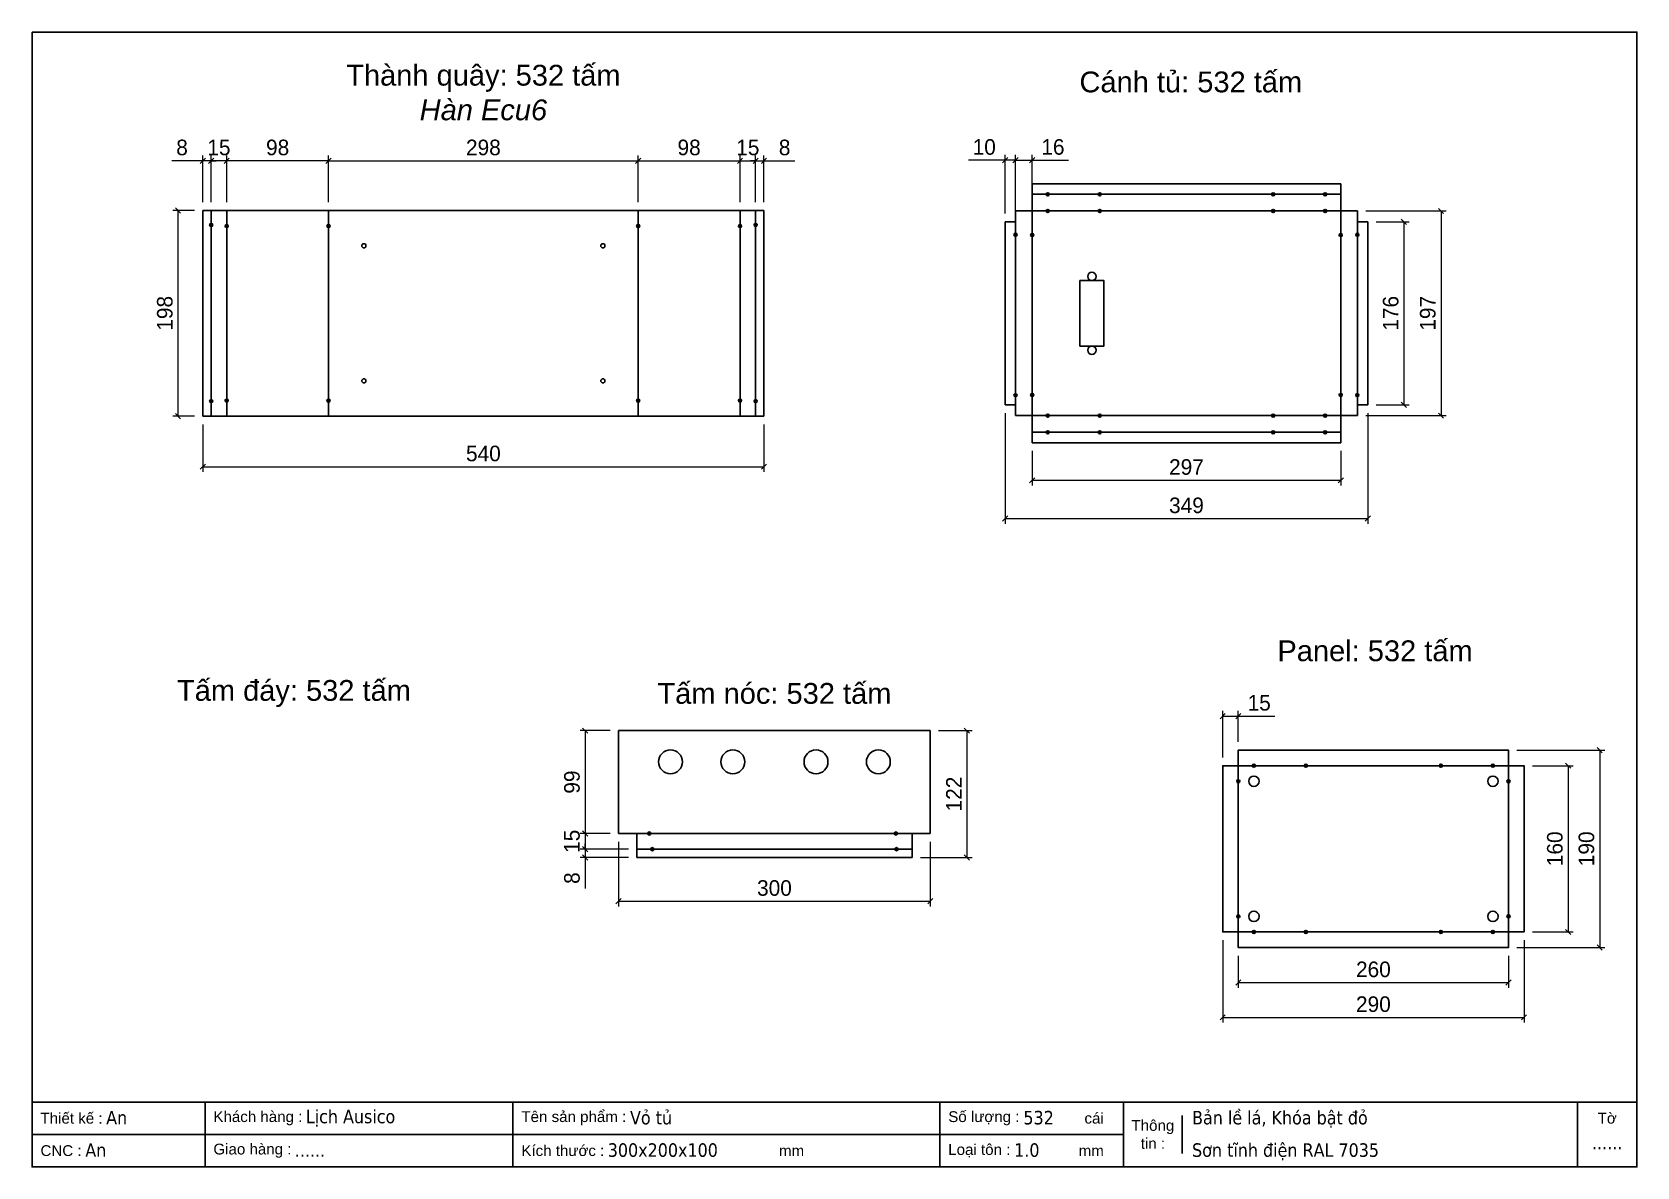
# Model space of a CAD drawing. Header units: millimetres. Extents: x 0 to 1544, y 0 to 1092.
import ezdxf
from ezdxf.enums import TextEntityAlignment as Align

# ---------------------------------------------------------------- set-up
doc = ezdxf.new("R2010")
doc.units = ezdxf.units.MM
doc.layers.add('CNC', color=7, linetype='Continuous')
doc.styles.add('Arial', font='arial.ttf')
doc.styles.add('Tahoma (Input Text)', font='tahoma.ttf')
doc.dimstyles.new('Dim-15', dxfattribs={"dimtxt": 15, "dimasz": 5, "dimexe": 5, "dimexo": 8, "dimgap": 5, "dimtad": 1, "dimdec": 0, "dimtxsty": 'Standard', "dimblk": 'OBLIQUE', "dimcen": 10, "dimclrd": 5, "dimclre": 5, "dimclrt": 3, "dimazin": 3, "dimtfac": 1, "dimtdec": 0, "dimtmove": 0, "dimatfit": 3, "dimldrblk": 'OBLIQUE', "dimlwd": 9, "dimlwe": 9})

# ---------------------------------------------------------------- blocks, each defined once
blk = doc.blocks.new('*D1')
at = {"color": 5, "lineweight": 9, "transparency": 16777216}
for p, q in [((285.3, 928.4), (285.3, 973.2)), ((583.3, 928.4), (583.3, 973.2)), ((285.3, 968.2), (583.3, 968.2))]:
    blk.add_line(p, q, dxfattribs=at)
at = {"color": 0, "linetype": 'ByBlock', "lineweight": -2}
for p, q in [((287.8, 970.7), (282.8, 965.7)), ((580.8, 965.7), (585.8, 970.7))]:
    blk.add_line(p, q, dxfattribs=at)
at = {"layer": 'Defpoints', "color": 0, "transparency": 16777216}
for p in [(583.3, 968.2), (285.3, 920.4), (583.3, 920.4)]:
    blk.add_point(p, dxfattribs=at)
at = {"color": 3, "transparency": 16777216, "insert": (434.3, 980.9), "char_height": 15, "attachment_point": 5}
blk.add_mtext('298', dxfattribs=at)
blk = doc.blocks.new('_Oblique')
at = {"color": 0, "linetype": 'ByBlock', "lineweight": -2}
blk.add_line((-0.5, -0.5), (0.5, 0.5), dxfattribs=at)
blk = doc.blocks.new('*D2')
at = {"color": 5, "lineweight": 9, "transparency": 16777216}
for p, q in [((187.3, 928.4), (187.3, 973.2)), ((285.3, 928.4), (285.3, 973.2)), ((285.3, 968.2), (187.3, 968.2))]:
    blk.add_line(p, q, dxfattribs=at)
at = {"color": 0, "linetype": 'ByBlock', "lineweight": -2}
for p, q in [((189.8, 970.7), (184.8, 965.7)), ((282.8, 965.7), (287.8, 970.7))]:
    blk.add_line(p, q, dxfattribs=at)
at = {"layer": 'Defpoints', "color": 0, "transparency": 16777216}
for p in [(187.3, 968.2), (187.3, 920.4), (285.3, 920.4)]:
    blk.add_point(p, dxfattribs=at)
at = {"color": 3, "transparency": 16777216, "insert": (236.3, 980.9), "char_height": 15, "attachment_point": 5}
blk.add_mtext('98', dxfattribs=at)
blk = doc.blocks.new('f3daunguoc')
at = {"layer": 'CNC', "color": 2, "lineweight": -3}
blk.add_circle((0, 0), 1.5, dxfattribs=at)
blk = doc.blocks.new('*D3')
at = {"color": 5, "lineweight": 9, "transparency": 16777216}
for p, q in [((1160.8, 203.1), (1160.8, 172.4)), ((1420.8, 203.1), (1420.8, 172.4)), ((1160.8, 177.4), (1420.8, 177.4))]:
    blk.add_line(p, q, dxfattribs=at)
at = {"color": 0, "linetype": 'ByBlock', "lineweight": -2}
for p, q in [((1163.3, 179.9), (1158.3, 174.9)), ((1418.3, 174.9), (1423.3, 179.9))]:
    blk.add_line(p, q, dxfattribs=at)
at = {"layer": 'Defpoints', "color": 0, "transparency": 16777216}
for p in [(1160.8, 211.1), (1420.8, 211.1), (1420.8, 177.4)]:
    blk.add_point(p, dxfattribs=at)
at = {"color": 3, "transparency": 16777216, "insert": (1290.8, 190), "char_height": 15, "attachment_point": 5}
blk.add_mtext('260', dxfattribs=at)
blk = doc.blocks.new('*D4')
at = {"color": 5, "lineweight": 9, "transparency": 16777216}
for p, q in [((1145.8, 218.1), (1145.8, 138.9)), ((1435.8, 218.1), (1435.8, 138.9)), ((1145.8, 143.9), (1435.8, 143.9))]:
    blk.add_line(p, q, dxfattribs=at)
at = {"color": 0, "linetype": 'ByBlock', "lineweight": -2}
for p, q in [((1148.3, 146.4), (1143.3, 141.4)), ((1433.3, 141.4), (1438.3, 146.4))]:
    blk.add_line(p, q, dxfattribs=at)
at = {"layer": 'Defpoints', "color": 0, "transparency": 16777216}
for p in [(1145.8, 226.1), (1435.8, 226.1), (1435.8, 143.9)]:
    blk.add_point(p, dxfattribs=at)
at = {"color": 3, "transparency": 16777216, "insert": (1290.8, 156.5), "char_height": 15, "attachment_point": 5}
blk.add_mtext('290', dxfattribs=at)
blk = doc.blocks.new('*D5')
at = {"color": 5, "lineweight": 9, "transparency": 16777216}
for p, q in [((1443.8, 386.1), (1483.2, 386.1)), ((1478.2, 386.1), (1478.2, 226.1)), ((1443.8, 226.1), (1483.2, 226.1))]:
    blk.add_line(p, q, dxfattribs=at)
at = {"color": 0, "linetype": 'ByBlock', "lineweight": -2}
for p, q in [((1480.7, 383.6), (1475.7, 388.6)), ((1475.7, 228.6), (1480.7, 223.6))]:
    blk.add_line(p, q, dxfattribs=at)
at = {"layer": 'Defpoints', "color": 0, "transparency": 16777216}
for p in [(1435.8, 386.1), (1435.8, 226.1), (1478.2, 226.1)]:
    blk.add_point(p, dxfattribs=at)
at = {"color": 3, "transparency": 16777216, "insert": (1465.5, 306.1), "char_height": 15, "attachment_point": 5, "rotation": 90}
blk.add_mtext('160', dxfattribs=at)
blk = doc.blocks.new('*D6')
at = {"color": 0, "linetype": 'ByBlock', "lineweight": -2}
for p, q in [((1511.1, 398.6), (1506.1, 403.6)), ((1506.1, 213.6), (1511.1, 208.6))]:
    blk.add_line(p, q, dxfattribs=at)
at = {"color": 5, "lineweight": 9, "transparency": 16777216}
for p, q in [((1428.8, 401.1), (1513.6, 401.1)), ((1508.6, 401.1), (1508.6, 211.1)), ((1428.8, 211.1), (1513.6, 211.1))]:
    blk.add_line(p, q, dxfattribs=at)
at = {"layer": 'Defpoints', "color": 0, "transparency": 16777216}
for p in [(1420.8, 401.1), (1420.8, 211.1), (1508.6, 211.1)]:
    blk.add_point(p, dxfattribs=at)
at = {"color": 3, "transparency": 16777216, "insert": (1495.9, 306.1), "char_height": 15, "attachment_point": 5, "rotation": 90}
blk.add_mtext('190', dxfattribs=at)
blk = doc.blocks.new('*D7')
at = {"color": 0, "linetype": 'ByBlock', "lineweight": -2}
for p, q in [((1148.3, 436.3), (1143.3, 431.3)), ((1158.3, 431.3), (1163.3, 436.3))]:
    blk.add_line(p, q, dxfattribs=at)
at = {"color": 5, "lineweight": 9, "transparency": 16777216}
for p, q in [((1145.8, 394.1), (1145.8, 438.8)), ((1145.8, 433.8), (1160.8, 433.8)), ((1160.8, 409.1), (1160.8, 438.8)), ((1160.8, 433.8), (1196, 433.8))]:
    blk.add_line(p, q, dxfattribs=at)
at = {"layer": 'Defpoints', "color": 0, "transparency": 16777216}
for p in [(1160.8, 433.8), (1145.8, 386.1), (1160.8, 401.1)]:
    blk.add_point(p, dxfattribs=at)
at = {"color": 3, "transparency": 16777216, "insert": (1180.9, 446.5), "char_height": 15, "attachment_point": 5}
blk.add_mtext('15', dxfattribs=at)
blk = doc.blocks.new('*D8')
at = {"color": 5, "lineweight": 9, "transparency": 16777216}
for p, q in [((564.4, 312.8), (564.4, 250.7)), ((864.4, 312.8), (864.4, 250.7)), ((564.4, 255.7), (864.4, 255.7))]:
    blk.add_line(p, q, dxfattribs=at)
at = {"color": 0, "linetype": 'ByBlock', "lineweight": -2}
for p, q in [((566.9, 258.2), (561.9, 253.2)), ((861.9, 253.2), (866.9, 258.2))]:
    blk.add_line(p, q, dxfattribs=at)
at = {"layer": 'Defpoints', "color": 0, "transparency": 16777216}
for p in [(564.4, 320.8), (864.4, 320.8), (864.4, 255.7)]:
    blk.add_point(p, dxfattribs=at)
at = {"color": 3, "transparency": 16777216, "insert": (714.4, 268.3), "char_height": 15, "attachment_point": 5}
blk.add_mtext('300', dxfattribs=at)
blk = doc.blocks.new('*D9')
at = {"color": 5, "lineweight": 9, "transparency": 16777216}
for p, q in [((556.4, 419.8), (527.3, 419.8)), ((532.3, 419.8), (532.3, 320.8)), ((556.4, 320.8), (527.3, 320.8))]:
    blk.add_line(p, q, dxfattribs=at)
at = {"color": 0, "linetype": 'ByBlock', "lineweight": -2}
for p, q in [((534.8, 417.3), (529.8, 422.3)), ((529.8, 323.3), (534.8, 318.3))]:
    blk.add_line(p, q, dxfattribs=at)
at = {"layer": 'Defpoints', "color": 0, "transparency": 16777216}
for p in [(564.4, 419.8), (532.3, 320.8), (564.4, 320.8)]:
    blk.add_point(p, dxfattribs=at)
at = {"color": 3, "transparency": 16777216, "insert": (519.6, 370.3), "char_height": 15, "attachment_point": 5, "rotation": 90}
blk.add_mtext('99', dxfattribs=at)
blk = doc.blocks.new('*D10')
at = {"color": 5, "lineweight": 9, "transparency": 16777216}
for p, q in [((556.4, 320.8), (527.3, 320.8)), ((532.3, 320.8), (532.3, 305.8)), ((573.9, 305.8), (527.3, 305.8))]:
    blk.add_line(p, q, dxfattribs=at)
at = {"color": 0, "linetype": 'ByBlock', "lineweight": -2}
for p, q in [((534.8, 318.3), (529.8, 323.3)), ((529.8, 308.3), (534.8, 303.3))]:
    blk.add_line(p, q, dxfattribs=at)
at = {"layer": 'Defpoints', "color": 0, "transparency": 16777216}
for p in [(564.4, 320.8), (532.3, 305.8), (581.9, 305.8)]:
    blk.add_point(p, dxfattribs=at)
at = {"color": 3, "transparency": 16777216, "insert": (519.6, 313.3), "char_height": 15, "attachment_point": 5, "rotation": 90}
blk.add_mtext('15', dxfattribs=at)
blk = doc.blocks.new('*D11')
at = {"color": 5, "lineweight": 9, "transparency": 16777216}
for p, q in [((532.3, 305.8), (532.3, 310.8)), ((573.9, 305.8), (527.3, 305.8)), ((573.9, 297.8), (527.3, 297.8)), ((532.3, 305.8), (532.3, 297.8)), ((532.3, 297.8), (532.3, 267.9))]:
    blk.add_line(p, q, dxfattribs=at)
at = {"color": 0, "linetype": 'ByBlock', "lineweight": -2}
for p, q in [((529.8, 308.3), (534.8, 303.3)), ((534.8, 295.3), (529.8, 300.3))]:
    blk.add_line(p, q, dxfattribs=at)
at = {"layer": 'Defpoints', "color": 0, "transparency": 16777216}
for p in [(532.3, 297.8), (581.9, 305.8), (581.9, 297.8)]:
    blk.add_point(p, dxfattribs=at)
at = {"color": 3, "transparency": 16777216, "insert": (519.6, 277.9), "char_height": 15, "attachment_point": 5, "rotation": 90}
blk.add_mtext('8', dxfattribs=at)
blk = doc.blocks.new('*D12')
at = {"color": 5, "lineweight": 9, "transparency": 16777216}
for p, q in [((872.4, 419.8), (904.6, 419.8)), ((899.6, 419.8), (899.6, 297.8)), ((854.9, 297.8), (904.6, 297.8))]:
    blk.add_line(p, q, dxfattribs=at)
at = {"color": 0, "linetype": 'ByBlock', "lineweight": -2}
for p, q in [((902.1, 417.3), (897.1, 422.3)), ((897.1, 300.3), (902.1, 295.3))]:
    blk.add_line(p, q, dxfattribs=at)
at = {"layer": 'Defpoints', "color": 0, "transparency": 16777216}
for p in [(864.4, 419.8), (846.9, 297.8), (899.6, 297.8)]:
    blk.add_point(p, dxfattribs=at)
at = {"color": 3, "transparency": 16777216, "insert": (887.1, 358.8), "char_height": 15, "attachment_point": 5, "rotation": 90}
blk.add_mtext('122', dxfattribs=at)
blk = doc.blocks.new('*D13')
at = {"color": 5, "lineweight": 9, "transparency": 16777216}
for p, q in [((962.4, 688.9), (962.4, 655.7)), ((1259.4, 688.9), (1259.4, 655.7)), ((962.4, 660.7), (1259.4, 660.7))]:
    blk.add_line(p, q, dxfattribs=at)
at = {"color": 0, "linetype": 'ByBlock', "lineweight": -2}
for p, q in [((964.9, 663.2), (959.9, 658.2)), ((1256.9, 658.2), (1261.9, 663.2))]:
    blk.add_line(p, q, dxfattribs=at)
at = {"layer": 'Defpoints', "color": 0, "transparency": 16777216}
for p in [(962.4, 696.9), (1259.4, 696.9), (1259.4, 660.7)]:
    blk.add_point(p, dxfattribs=at)
at = {"color": 3, "transparency": 16777216, "insert": (1110.9, 673.4), "char_height": 15, "attachment_point": 5}
blk.add_mtext('297', dxfattribs=at)
blk = doc.blocks.new('*D14')
at = {"color": 0, "linetype": 'ByBlock', "lineweight": -2}
for p, q in [((1322.6, 906.9), (1317.6, 911.9)), ((1317.6, 735.9), (1322.6, 730.9))]:
    blk.add_line(p, q, dxfattribs=at)
at = {"color": 5, "lineweight": 9, "transparency": 16777216}
for p, q in [((1293.4, 909.4), (1325.1, 909.4)), ((1320.1, 909.4), (1320.1, 733.4)), ((1293.4, 733.4), (1325.1, 733.4))]:
    blk.add_line(p, q, dxfattribs=at)
at = {"layer": 'Defpoints', "color": 0, "transparency": 16777216}
for p in [(1285.4, 909.4), (1285.4, 733.4), (1320.1, 733.4)]:
    blk.add_point(p, dxfattribs=at)
at = {"color": 3, "transparency": 16777216, "insert": (1307.5, 821.4), "char_height": 15, "attachment_point": 5, "rotation": 90}
blk.add_mtext('176', dxfattribs=at)
blk = doc.blocks.new('*D15')
at = {"color": 5, "lineweight": 9, "transparency": 16777216}
for p, q in [((1283.4, 919.9), (1360.9, 919.9)), ((1355.9, 919.9), (1355.9, 722.9)), ((1283.4, 722.9), (1360.9, 722.9))]:
    blk.add_line(p, q, dxfattribs=at)
at = {"color": 0, "linetype": 'ByBlock', "lineweight": -2}
for p, q in [((1358.4, 917.4), (1353.4, 922.4)), ((1353.4, 725.4), (1358.4, 720.4))]:
    blk.add_line(p, q, dxfattribs=at)
at = {"layer": 'Defpoints', "color": 0, "transparency": 16777216}
for p in [(1275.4, 919.9), (1275.4, 722.9), (1355.9, 722.9)]:
    blk.add_point(p, dxfattribs=at)
at = {"color": 3, "transparency": 16777216, "insert": (1343.2, 821.4), "char_height": 15, "attachment_point": 5, "rotation": 90}
blk.add_mtext('197', dxfattribs=at)
blk = doc.blocks.new('khungtenAsean2')
at = {"color": 7}
for p, q in [((2970, -1980), (0, -1980)), ((320, -1980), (320, -2100)), ((890, -1980), (890, -2100)), ((1680, -1980), (1680, -2100)), ((2020, -1980), (2020, -2100)), ((2860, -1980), (2860, -2100)), ((2128.3, -2005), (2128.3, -2075)), ((2020, -2040), (0, -2040))]:
    blk.add_line(p, q, dxfattribs=at)
blk.add_lwpolyline([(0, 0), (2970, 0), (2970, -2100), (0, -2100)], close=True, dxfattribs=at)
at = {"color": 2, "char_height": 20, "style": 'Arial'}
for s, insert, width, attachment_point in [('  Thiết kế :', (0, -2010), 917.634, 4), ('  Khách hàng :', (320, -2010), 917.634, 4), ('  Tên sản phẩm :', (890, -2010), 917.634, 4), ('  Số lượng :', (1680, -2010), 917.634, 4), ('cái', (1947.6, -2010), 917.634, 4), ('Thông\\Ptin :', (2074.2, -2040), 108.311, 5), ('Tờ', (2915, -2010), 110, 5), ('  CNC :', (0, -2070), 917.634, 4), ('  Giao hàng :', (320, -2070), 917.634, 4), ('  Kích thước :', (890, -2070), 917.634, 4), ('mm', (1382.3, -2070), 917.634, 4), ('  Loại tôn :', (1680, -2070), 917.634, 4), ('mm', (1936.9, -2070), 917.634, 4)]:
    blk.add_mtext(s, dxfattribs=dict(at, insert=insert, width=width, attachment_point=attachment_point))
at = {"color": 1, "style": 'Tahoma (Input Text)', "flags": 8}
for tag, p in [('#01', (137.1, -2021.3)), ('#03', (506.6, -2019.3)), ('#05', (1106.6, -2021.3)), ('#07', (1834.7, -2021.3)), ('#09', (2146.7, -2021.3)), ('#02', (98.5, -2081.3)), ('#04', (486.1, -2081.3)), ('#06', (1065.3, -2081.3)), ('#08', (1817.4, -2081.3)), ('#10', (2146.7, -2081.3))]:
    blk.add_attdef(tag, p, '', height=25, dxfattribs=at)
blk.add_attdef('#11', text='', height=25, dxfattribs=at).set_placement((2915, -2067.3), align=Align.CENTER)
blk = doc.blocks.new('*D16')
at = {"color": 5, "lineweight": 9, "transparency": 16777216}
for p, q in [((172.3, 928.4), (172.3, 973.2)), ((187.3, 928.4), (187.3, 973.2)), ((187.3, 968.2), (172.3, 968.2))]:
    blk.add_line(p, q, dxfattribs=at)
at = {"color": 0, "linetype": 'ByBlock', "lineweight": -2}
for p, q in [((174.8, 970.7), (169.8, 965.7)), ((184.8, 965.7), (189.8, 970.7))]:
    blk.add_line(p, q, dxfattribs=at)
at = {"layer": 'Defpoints', "color": 0, "transparency": 16777216}
for p in [(172.3, 968.2), (172.3, 920.4), (187.3, 920.4)]:
    blk.add_point(p, dxfattribs=at)
at = {"color": 3, "transparency": 16777216, "insert": (179.8, 980.9), "char_height": 15, "attachment_point": 5}
blk.add_mtext('15', dxfattribs=at)
blk = doc.blocks.new('*D17')
at = {"color": 5, "lineweight": 9, "transparency": 16777216}
for p, q in [((583.3, 928.4), (583.3, 973.2)), ((681.3, 928.4), (681.3, 973.2)), ((583.3, 968.2), (681.3, 968.2))]:
    blk.add_line(p, q, dxfattribs=at)
at = {"color": 0, "linetype": 'ByBlock', "lineweight": -2}
for p, q in [((585.8, 970.7), (580.8, 965.7)), ((678.8, 965.7), (683.8, 970.7))]:
    blk.add_line(p, q, dxfattribs=at)
at = {"layer": 'Defpoints', "color": 0, "transparency": 16777216}
for p in [(681.3, 968.2), (583.3, 920.4), (681.3, 920.4)]:
    blk.add_point(p, dxfattribs=at)
at = {"color": 3, "transparency": 16777216, "insert": (632.3, 980.9), "char_height": 15, "attachment_point": 5}
blk.add_mtext('98', dxfattribs=at)
blk = doc.blocks.new('*D18')
at = {"color": 5, "lineweight": 9, "transparency": 16777216}
for p, q in [((164.3, 928.4), (164.3, 973.2)), ((172.3, 928.4), (172.3, 973.2)), ((164.3, 968.2), (134.4, 968.2)), ((172.3, 968.2), (164.3, 968.2)), ((172.3, 968.2), (177.3, 968.2))]:
    blk.add_line(p, q, dxfattribs=at)
at = {"color": 0, "linetype": 'ByBlock', "lineweight": -2}
for p, q in [((161.8, 965.7), (166.8, 970.7)), ((174.8, 970.7), (169.8, 965.7))]:
    blk.add_line(p, q, dxfattribs=at)
at = {"layer": 'Defpoints', "color": 0, "transparency": 16777216}
for p in [(164.3, 968.2), (164.3, 920.4), (172.3, 920.4)]:
    blk.add_point(p, dxfattribs=at)
at = {"color": 3, "transparency": 16777216, "insert": (144.3, 980.9), "char_height": 15, "attachment_point": 5}
blk.add_mtext('8', dxfattribs=at)
blk = doc.blocks.new('*D19')
at = {"color": 5, "lineweight": 9, "transparency": 16777216}
for p, q in [((681.3, 928.4), (681.3, 973.2)), ((696.3, 928.4), (696.3, 973.2)), ((681.3, 968.2), (696.3, 968.2))]:
    blk.add_line(p, q, dxfattribs=at)
at = {"color": 0, "linetype": 'ByBlock', "lineweight": -2}
for p, q in [((683.8, 970.7), (678.8, 965.7)), ((693.8, 965.7), (698.8, 970.7))]:
    blk.add_line(p, q, dxfattribs=at)
at = {"layer": 'Defpoints', "color": 0, "transparency": 16777216}
for p in [(696.3, 968.2), (681.3, 920.4), (696.3, 920.4)]:
    blk.add_point(p, dxfattribs=at)
at = {"color": 3, "transparency": 16777216, "insert": (688.8, 980.9), "char_height": 15, "attachment_point": 5}
blk.add_mtext('15', dxfattribs=at)
blk = doc.blocks.new('*D20')
at = {"color": 5, "lineweight": 9, "transparency": 16777216}
for p, q in [((696.3, 928.4), (696.3, 973.2)), ((704.3, 928.4), (704.3, 973.2)), ((696.3, 968.2), (691.3, 968.2)), ((696.3, 968.2), (704.3, 968.2)), ((704.3, 968.2), (734.1, 968.2))]:
    blk.add_line(p, q, dxfattribs=at)
at = {"color": 0, "linetype": 'ByBlock', "lineweight": -2}
for p, q in [((693.8, 965.7), (698.8, 970.7)), ((706.8, 970.7), (701.8, 965.7))]:
    blk.add_line(p, q, dxfattribs=at)
at = {"layer": 'Defpoints', "color": 0, "transparency": 16777216}
for p in [(704.3, 968.2), (696.3, 920.4), (704.3, 920.4)]:
    blk.add_point(p, dxfattribs=at)
at = {"color": 3, "transparency": 16777216, "insert": (724.2, 980.9), "char_height": 15, "attachment_point": 5}
blk.add_mtext('8', dxfattribs=at)
blk = doc.blocks.new('*D21')
at = {"color": 5, "lineweight": 9, "transparency": 16777216}
for p, q in [((946.4, 927.9), (946.4, 973.8)), ((962.4, 927.9), (962.4, 973.8)), ((946.4, 968.8), (962.4, 968.8)), ((962.4, 968.8), (997.4, 968.8))]:
    blk.add_line(p, q, dxfattribs=at)
at = {"color": 0, "linetype": 'ByBlock', "lineweight": -2}
for p, q in [((948.9, 971.3), (943.9, 966.3)), ((959.9, 966.3), (964.9, 971.3))]:
    blk.add_line(p, q, dxfattribs=at)
at = {"layer": 'Defpoints', "color": 0, "transparency": 16777216}
for p in [(962.4, 968.8), (946.4, 919.9), (962.4, 919.9)]:
    blk.add_point(p, dxfattribs=at)
at = {"color": 3, "transparency": 16777216, "insert": (982.4, 981.4), "char_height": 15, "attachment_point": 5}
blk.add_mtext('16', dxfattribs=at)
blk = doc.blocks.new('*D22')
at = {"color": 5, "lineweight": 9, "transparency": 16777216}
for p, q in [((936.4, 917.4), (936.4, 973.8)), ((946.4, 917.4), (946.4, 973.8)), ((936.4, 968.8), (901.3, 968.8)), ((946.4, 968.8), (936.4, 968.8))]:
    blk.add_line(p, q, dxfattribs=at)
at = {"color": 0, "linetype": 'ByBlock', "lineweight": -2}
for p, q in [((938.9, 971.3), (933.9, 966.3)), ((943.9, 966.3), (948.9, 971.3))]:
    blk.add_line(p, q, dxfattribs=at)
at = {"layer": 'Defpoints', "color": 0, "transparency": 16777216}
for p in [(936.4, 968.8), (936.4, 909.4), (946.4, 909.4)]:
    blk.add_point(p, dxfattribs=at)
at = {"color": 3, "transparency": 16777216, "insert": (916.3, 981.4), "char_height": 15, "attachment_point": 5}
blk.add_mtext('10', dxfattribs=at)
blk = doc.blocks.new('*D23')
at = {"color": 5, "lineweight": 9, "transparency": 16777216}
for p, q in [((164.3, 714.4), (164.3, 668.8)), ((704.3, 714.4), (704.3, 668.8)), ((164.3, 673.8), (704.3, 673.8))]:
    blk.add_line(p, q, dxfattribs=at)
at = {"color": 0, "linetype": 'ByBlock', "lineweight": -2}
for p, q in [((166.8, 676.3), (161.8, 671.3)), ((701.8, 671.3), (706.8, 676.3))]:
    blk.add_line(p, q, dxfattribs=at)
at = {"layer": 'Defpoints', "color": 0, "transparency": 16777216}
for p in [(164.3, 722.4), (704.3, 722.4), (704.3, 673.8)]:
    blk.add_point(p, dxfattribs=at)
at = {"color": 3, "transparency": 16777216, "insert": (434.3, 686.4), "char_height": 15, "attachment_point": 5}
blk.add_mtext('540', dxfattribs=at)
blk = doc.blocks.new('*D24')
at = {"color": 5, "lineweight": 9, "transparency": 16777216}
for p, q in [((156.3, 920.4), (135.4, 920.4)), ((140.4, 920.4), (140.4, 722.4)), ((156.3, 722.4), (135.4, 722.4))]:
    blk.add_line(p, q, dxfattribs=at)
at = {"color": 0, "linetype": 'ByBlock', "lineweight": -2}
for p, q in [((142.9, 917.9), (137.9, 922.9)), ((137.9, 724.9), (142.9, 719.9))]:
    blk.add_line(p, q, dxfattribs=at)
at = {"layer": 'Defpoints', "color": 0, "transparency": 16777216}
for p in [(164.3, 920.4), (140.4, 722.4), (164.3, 722.4)]:
    blk.add_point(p, dxfattribs=at)
at = {"color": 3, "transparency": 16777216, "insert": (127.8, 821.4), "char_height": 15, "attachment_point": 5, "rotation": 90}
blk.add_mtext('198', dxfattribs=at)
blk = doc.blocks.new('*D25')
at = {"color": 5, "lineweight": 9, "transparency": 16777216}
for p, q in [((936.4, 725.4), (936.4, 618.9)), ((1285.4, 725.4), (1285.4, 618.9)), ((936.4, 623.9), (1285.4, 623.9))]:
    blk.add_line(p, q, dxfattribs=at)
at = {"color": 0, "linetype": 'ByBlock', "lineweight": -2}
for p, q in [((938.9, 626.4), (933.9, 621.4)), ((1282.9, 621.4), (1287.9, 626.4))]:
    blk.add_line(p, q, dxfattribs=at)
at = {"layer": 'Defpoints', "color": 0, "transparency": 16777216}
for p in [(936.4, 733.4), (1285.4, 733.4), (1285.4, 623.9)]:
    blk.add_point(p, dxfattribs=at)
at = {"color": 3, "transparency": 16777216, "insert": (1110.9, 636.5), "char_height": 15, "attachment_point": 5}
blk.add_mtext('349', dxfattribs=at)

msp = doc.modelspace()

# ---------------------------------------------------------------- linework, layer by layer
at = {"color": 7}
for p, q in [((962.4, 919.9), (962.4, 945.9)), ((962.4, 945.9), (1259.4, 945.9)), ((1259.4, 945.9), (1259.4, 919.9)), ((164.3, 920.4), (704.3, 920.4)), ((164.3, 920.4), (164.3, 722.4)), ((172.3, 920.4), (172.3, 722.4)), ((187.3, 920.4), (187.3, 722.4)), ((285.3, 920.4), (285.3, 722.4)), ((583.3, 920.4), (583.3, 722.4)), ((681.3, 920.4), (681.3, 722.4)), ((696.3, 920.4), (696.3, 722.4)), ((704.3, 920.4), (704.3, 722.4)), ((962.4, 919.9), (946.4, 919.9)), ((1259.4, 919.9), (1275.4, 919.9)), ((946.4, 909.4), (936.4, 909.4)), ((936.4, 909.4), (936.4, 733.4)), ((1275.4, 909.4), (1285.4, 909.4)), ((1285.4, 909.4), (1285.4, 733.4)), ((946.4, 733.4), (936.4, 733.4)), ((1275.4, 733.4), (1285.4, 733.4)), ((704.3, 722.4), (164.3, 722.4)), ((962.4, 722.9), (946.4, 722.9)), ((962.4, 696.9), (962.4, 722.9)), ((1259.4, 722.9), (1259.4, 696.9)), ((1259.4, 722.9), (1275.4, 722.9)), ((1259.4, 696.9), (962.4, 696.9)), ((564.4, 419.8), (864.4, 419.8)), ((564.4, 320.8), (864.4, 320.8)), ((581.9, 297.8), (581.9, 320.8)), ((846.9, 297.8), (846.9, 320.8)), ((581.9, 305.8), (846.9, 305.8)), ((581.9, 297.8), (846.9, 297.8))]:
    msp.add_line(p, q, dxfattribs=at)
for points in [[(962.4, 935.9), (1259.4, 935.9)], [(946.4, 919.9), (946.4, 722.9)], [(946.4, 722.9), (946.4, 919.9)], [(1275.4, 919.9), (1275.4, 722.9)], [(1275.4, 722.9), (1275.4, 919.9)], [(1259.4, 706.9), (962.4, 706.9)], [(564.4, 419.8), (564.4, 320.8)], [(864.4, 320.8), (864.4, 419.8)], [(1420.8, 386.1), (1435.8, 386.1), (1435.8, 226.1), (1420.8, 226.1), (1420.8, 211.1), (1160.8, 211.1), (1160.8, 226.1), (1145.8, 226.1), (1145.8, 386.1), (1160.8, 386.1), (1160.8, 401.1), (1420.8, 401.1), (1420.8, 386.1)]]:
    msp.add_lwpolyline(points, dxfattribs=at)
for points in [[(962.4, 919.9), (1259.4, 919.9), (1259.4, 722.9), (962.4, 722.9)], [(1420.8, 386.1), (1420.8, 226.1), (1160.8, 226.1), (1160.8, 386.1)]]:
    msp.add_lwpolyline(points, close=True, dxfattribs=at)
at = {"color": 2}
msp.add_lwpolyline([(1008.4, 852.9), (1031.4, 852.9), (1031.4, 789.9), (1008.4, 789.9)], close=True, dxfattribs=at)
for centre, radius in [((319.3, 886.4), 2), ((549.3, 886.4), 2), ((1019.9, 856.9), 4), ((1019.9, 785.9), 4), ((319.3, 756.4), 2), ((549.3, 756.4), 2), ((614.4, 389.8), 11.5), ((674.4, 389.8), 11.5), ((754.4, 389.8), 11.5), ((814.4, 389.8), 11.5), ((1175.8, 371.1), 5), ((1405.8, 371.1), 5), ((1175.8, 241.1), 5), ((1405.8, 241.1), 5)]:
    msp.add_circle(centre, radius, dxfattribs=at)

# ---------------------------------------------------------------- block references
at = {"color": 7}
ref = msp.add_blockref('khungtenAsean2', (0, 1092), dxfattribs=dict(at, xscale=0.5200000000040746, yscale=0.5200000000040746, zscale=0.5200000000040746))
ref.add_attrib('#11', '......', dxfattribs={"color": 1, "height": 13, "style": 'Tahoma (Input Text)'}).set_placement((1515.8, 17), align=Align.CENTER)
ref.add_attrib('#09', 'Bản lề lá, Khóa bật đỏ', (1116.3, 40.9), dxfattribs={"color": 1, "height": 13, "style": 'Tahoma (Input Text)'})
ref.add_attrib('#10', 'Sơn tĩnh điện RAL 7035', (1116.3, 9.7), dxfattribs={"color": 1, "height": 13, "style": 'Tahoma (Input Text)'})
ref.add_attrib('#08', '1.0', (945.1, 9.7), dxfattribs={"color": 1, "height": 13, "style": 'Tahoma (Input Text)'})
ref.add_attrib('#07', '532', (954, 40.9), dxfattribs={"color": 1, "height": 13, "style": 'Tahoma (Input Text)'})
ref.add_attrib('#06', '300x200x100', (554, 9.7), dxfattribs={"color": 1, "height": 13, "style": 'Tahoma (Input Text)'})
ref.add_attrib('#05', 'Vỏ tủ', (575.4, 40.9), dxfattribs={"color": 1, "height": 13, "style": 'Tahoma (Input Text)'})
ref.add_attrib('#04', '......', (252.8, 9.7), dxfattribs={"color": 1, "height": 13, "style": 'Tahoma (Input Text)'})
ref.add_attrib('#03', 'Lịch Ausico', (263.4, 42), dxfattribs={"color": 1, "height": 13, "style": 'Tahoma (Input Text)'})
ref.add_attrib('#02', 'An', (51.2, 9.7), dxfattribs={"color": 1, "height": 13, "style": 'Tahoma (Input Text)'})
ref.add_attrib('#01', 'An', (71.3, 40.9), dxfattribs={"color": 1, "height": 13, "style": 'Tahoma (Input Text)'})
at = {"lineweight": -3, "xscale": -1}
for p, rotation in [((977.4, 935.9), 180), ((1027.4, 935.9), 180), ((977.4, 919.9), 180), ((1027.4, 919.9), 180), ((187.3, 905.4), 180), ((285.3, 905.4), 180), ((583.3, 905.4), 180), ((681.3, 905.4), 180), ((696.3, 906.4), 180), ((946.4, 897), 180), ((962.4, 896.7), 180), ((946.4, 742.6), 180), ((962.4, 742.8), 180), ((1175.8, 386.1), 180), ((1225.8, 386.1), 180), ((1160.8, 371.1), 180), ((831.2, 320.8), 90), ((831.9, 305.8), 90)]:
    msp.add_blockref('f3daunguoc', p, dxfattribs=dict(at, rotation=rotation))
at = {"lineweight": -3}
for p, rotation in [((1194.4, 935.9), 180), ((1244.4, 935.9), 180), ((1194.4, 919.9), 180), ((1244.4, 919.9), 180), ((172.3, 906.4), 180), ((1259.4, 896.7), 180), ((1275.4, 897), 180), ((1259.4, 742.8), 180), ((1275.4, 742.6), 180), ((1355.8, 386.1), 180), ((1405.8, 386.1), 180), ((1420.8, 371.1), 180), ((594, 320.8), 270), ((596.9, 305.8), 270)]:
    msp.add_blockref('f3daunguoc', p, dxfattribs=dict(at, rotation=rotation))
at = {"lineweight": -3, "xscale": -1}
for p in [(172.3, 736.9), (1194.4, 722.9), (1244.4, 722.9), (1194.4, 706.9), (1244.4, 706.9), (1420.8, 241.1), (1355.8, 226.1), (1405.8, 226.1)]:
    msp.add_blockref('f3daunguoc', p, dxfattribs=at)
at = {"lineweight": -3}
for p in [(187.3, 737.4), (285.3, 737.4), (583.3, 737.4), (681.3, 737.4), (696.3, 736.9), (977.4, 722.9), (1027.4, 722.9), (977.4, 706.9), (1027.4, 706.9), (1160.8, 241.1), (1175.8, 226.1), (1225.8, 226.1)]:
    msp.add_blockref('f3daunguoc', p, dxfattribs=at)

# ---------------------------------------------------------------- texts
at = {"char_height": 20, "attachment_point": 5}
for s, insert, width in [('{\\fArial|b0|i0|c0|p34;Thành quây: 532 tấm\\P\\fArial|b0|i1|c0|p34;Hàn Ecu6}', (434.3, 1033.7), 324.449), ('{\\fArial|b0|i0|c0|p34;Cánh tủ: 532 tấm}', (1115.1, 1043.9), 324.449), ('{\\fArial|b0|i0|c0|p34;Panel: 532 tấm}', (1292.4, 496.5), 324.449), ('{\\fArial|b0|i0|c0|p34;Tấm đáy: 532 tấm}', (252, 455.5), 374.449), ('{\\fArial|b0|i0|c0|p34;Tấm nóc: 532 tấm}', (714.4, 455.5), 374.449)]:
    msp.add_mtext(s, dxfattribs=dict(at, insert=insert, width=width))

# ---------------------------------------------------------------- dimensions: what is measured, and where the dimension line sits
at = {"color": 7}
for base, p1, p2, picture, middle in [((164.3, 968.2), (172.3, 920.4), (164.3, 920.4), '*D18', (144.3, 980.9)), ((583.3, 968.2), (285.3, 920.4), (583.3, 920.4), '*D1', (434.3, 980.9)), ((681.3, 968.2), (583.3, 920.4), (681.3, 920.4), '*D17', (632.3, 980.9)), ((936.4, 968.8), (946.4, 909.4), (936.4, 909.4), '*D22', (916.3, 981.4)), ((962.4, 968.8), (946.4, 919.9), (962.4, 919.9), '*D21', (982.4, 981.4)), ((1285.4, 623.9), (936.4, 733.4), (1285.4, 733.4), '*D25', (1110.9, 636.5)), ((704.3, 673.8), (164.3, 722.4), (704.3, 722.4), '*D23', (434.3, 686.4)), ((1259.4, 660.7), (962.4, 696.9), (1259.4, 696.9), '*D13', (1110.9, 673.4)), ((1160.8, 433.8), (1145.8, 386.1), (1160.8, 401.1), '*D7', (1180.9, 446.5)), ((1435.8, 143.9), (1145.8, 226.1), (1435.8, 226.1), '*D4', (1290.8, 156.5)), ((1420.8, 177.4), (1160.8, 211.1), (1420.8, 211.1), '*D3', (1290.8, 190))]:
    dim = msp.add_linear_dim(base=base, p1=p1, p2=p2, dimstyle='Dim-15', dxfattribs=at)
    dim.commit()
    dim.dimension.update_dxf_attribs({"geometry": picture, "text_midpoint": middle})
dim = msp.add_linear_dim(base=(172.3, 968.2), p1=(187.3, 920.4), p2=(172.3, 920.4), dimstyle='Dim-15', dxfattribs=at)
dim.commit()
dim.dimension.update_dxf_attribs({"geometry": '*D16', "text_midpoint": (179.8, 968.2), "dimtype": 160})
for base, p1, p2, angle, picture, middle in [((187.3, 968.2), (285.3, 920.4), (187.3, 920.4), 180, '*D2', (236.3, 968.2)), ((696.3, 968.2), (681.3, 920.4), (696.3, 920.4), 180, '*D19', (688.8, 968.2)), ((532.3, 320.8), (564.4, 419.8), (564.4, 320.8), 270, '*D9', (532.3, 370.3)), ((532.3, 305.8), (564.4, 320.8), (581.9, 305.8), 270, '*D10', (532.3, 313.3))]:
    dim = msp.add_linear_dim(base=base, p1=p1, p2=p2, angle=angle, dimstyle='Dim-15', dxfattribs=at)
    dim.commit()
    dim.dimension.update_dxf_attribs({"geometry": picture, "text_midpoint": middle, "dimtype": 160})
for base, p1, p2, angle, picture, middle in [((704.3, 968.2), (696.3, 920.4), (704.3, 920.4), 180, '*D20', (724.2, 980.9)), ((140.4, 722.4), (164.3, 920.4), (164.3, 722.4), 90, '*D24', (127.8, 821.4)), ((1355.9, 722.9), (1275.4, 919.9), (1275.4, 722.9), 90, '*D15', (1343.2, 821.4)), ((1320.1, 733.4), (1285.4, 909.4), (1285.4, 733.4), 90, '*D14', (1307.5, 821.4)), ((899.6, 297.8), (864.4, 419.8), (846.9, 297.8), 270, '*D12', (887.1, 358.8)), ((1508.6, 211.1), (1420.8, 401.1), (1420.8, 211.1), 90, '*D6', (1495.9, 306.1)), ((1478.2, 226.1), (1435.8, 386.1), (1435.8, 226.1), 90, '*D5', (1465.5, 306.1)), ((532.3, 297.8), (581.9, 305.8), (581.9, 297.8), 270, '*D11', (519.6, 277.9)), ((864.4, 255.7), (564.4, 320.8), (864.4, 320.8), 180, '*D8', (714.4, 268.3))]:
    dim = msp.add_linear_dim(base=base, p1=p1, p2=p2, angle=angle, dimstyle='Dim-15', dxfattribs=at)
    dim.commit()
    dim.dimension.update_dxf_attribs({"geometry": picture, "text_midpoint": middle})

doc.saveas('drawing.dxf')
